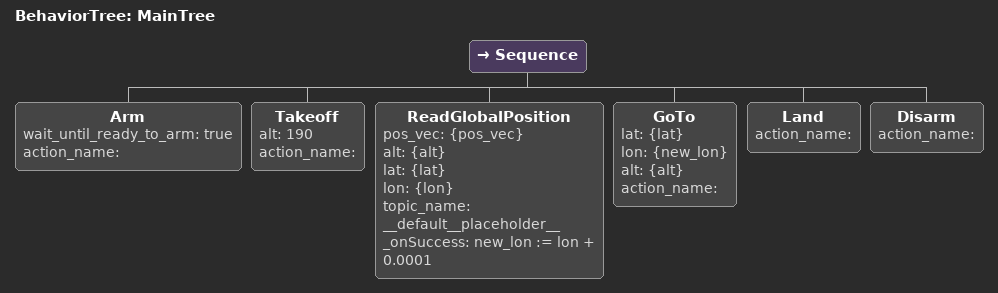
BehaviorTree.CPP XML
<?xml version="1.0" encoding="UTF-8"?>
<root BTCPP_format="4"
      main_tree_to_execute="MainTree">
  <BehaviorTree ID="MainTree">
    <Sequence>
      <Arm wait_until_ready_to_arm="true"
           action_name=""/>
      <Takeoff alt="190"
               action_name=""/>
      <ReadGlobalPosition pos_vec="{pos_vec}"
                          alt="{alt}"
                          lat="{lat}"
                          lon="{lon}"
                          topic_name="__default__placeholder__"
                          _onSuccess="new_lon := lon + 0.0001"/>
      <GoTo lat="{lat}"
            lon="{new_lon}"
            alt="{alt}"
            action_name=""/>
      <Land action_name=""/>
      <Disarm action_name=""/>
    </Sequence>
  </BehaviorTree>

</root>
